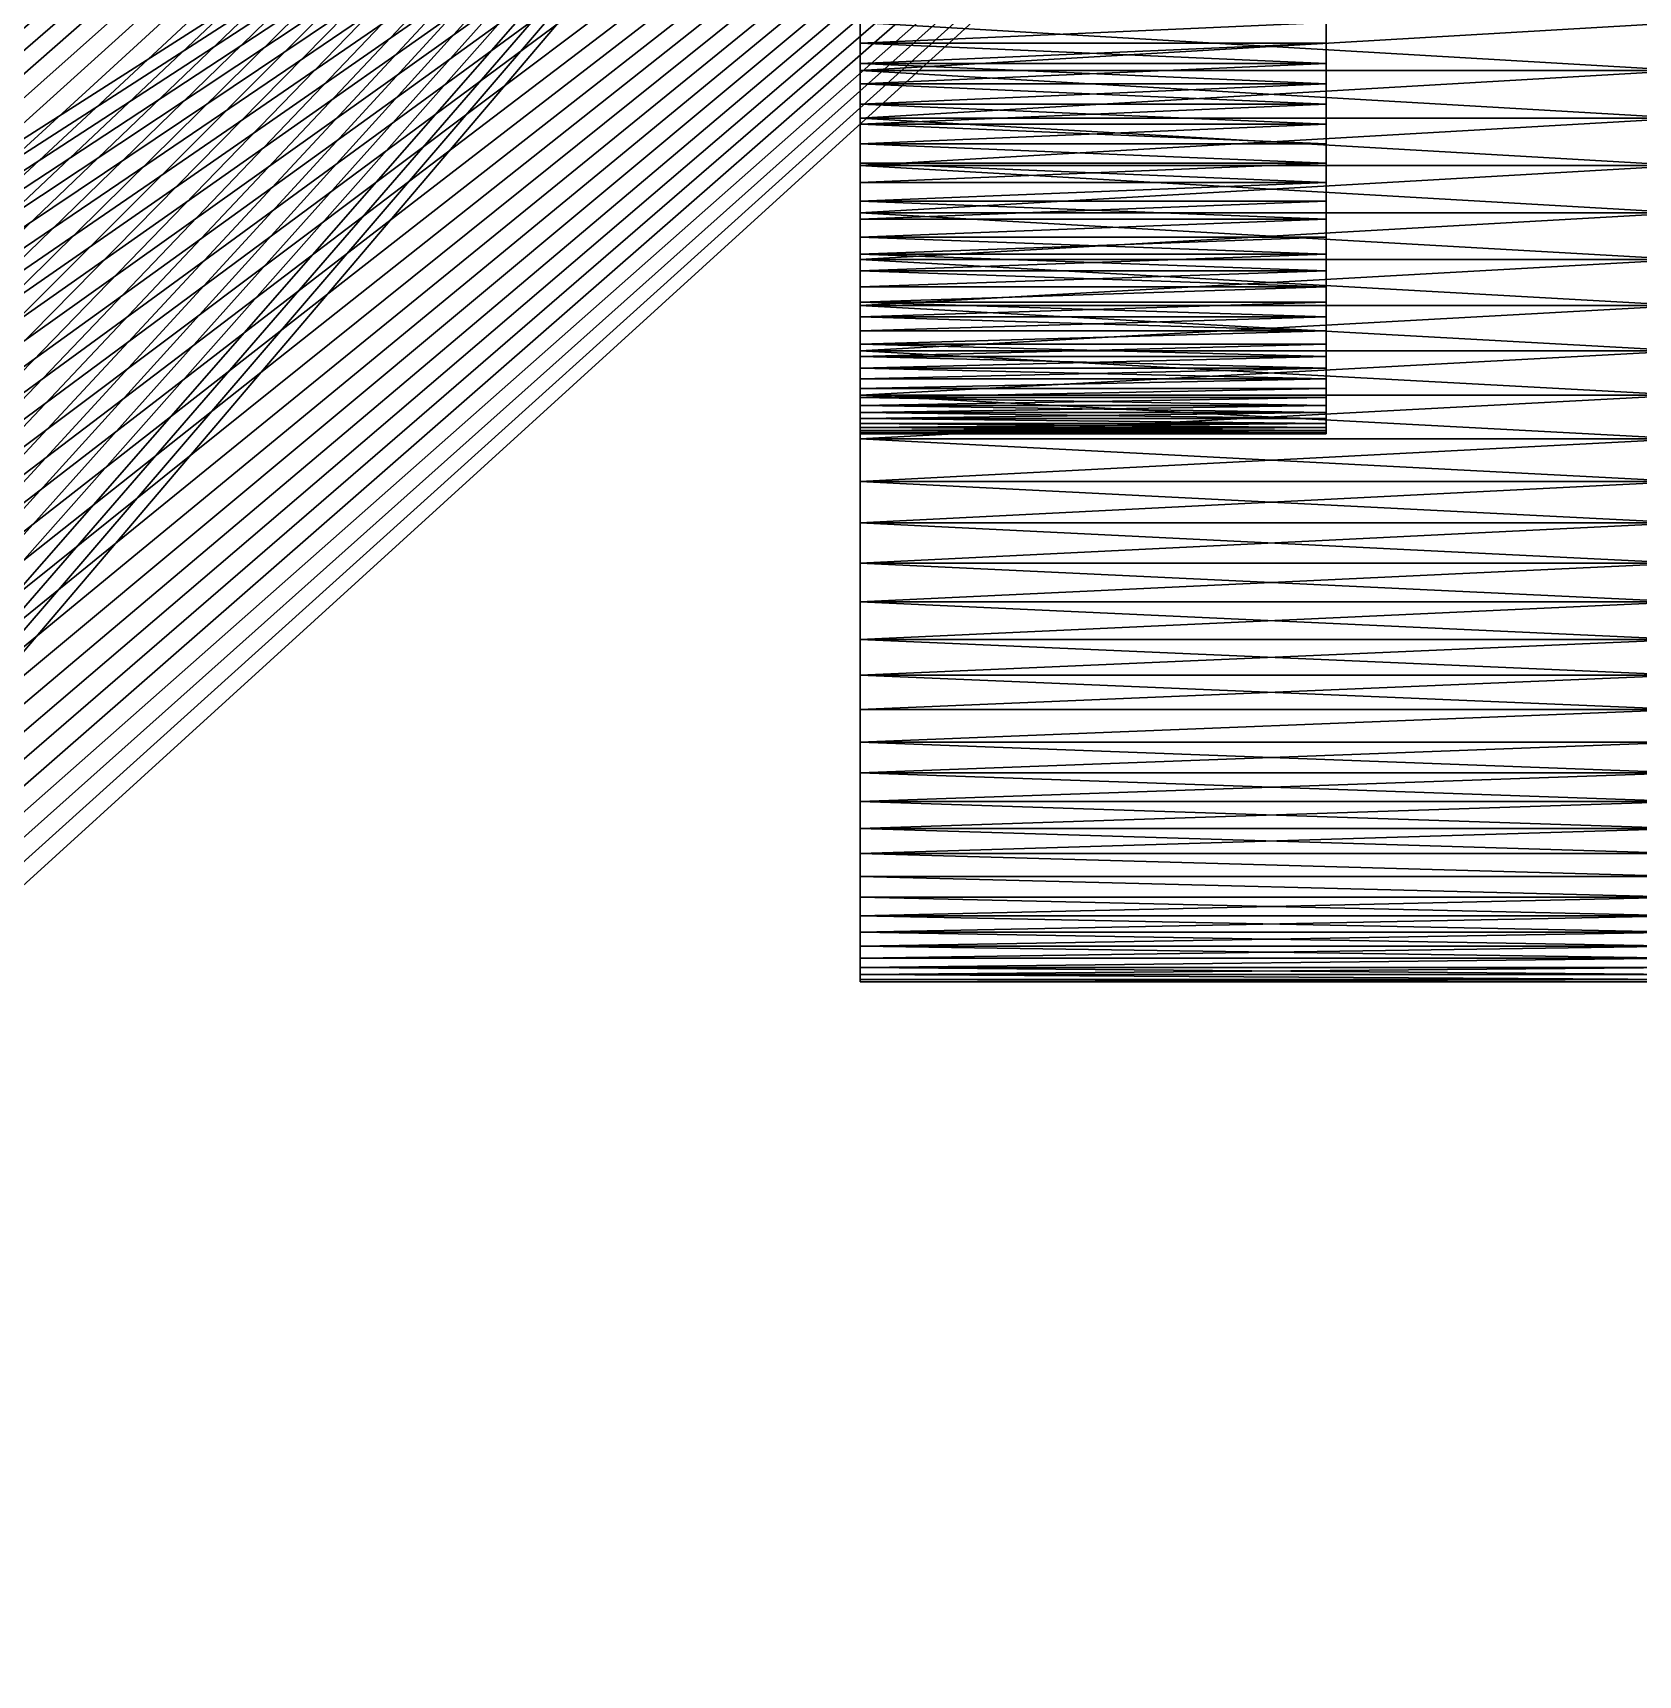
# Model space of a CAD drawing. Header units: millimetres. Extents: x 0 to 520, y -2 to 382.
# Drawn here: x 489.98 to 495.84, y 189.97 to 195.96 of the extents above; entities that cross this region are included whole.
import ezdxf

# ---------------------------------------------------------------- set-up
doc = ezdxf.new("R2010")
doc.units = ezdxf.units.MM

msp = doc.modelspace()

# ---------------------------------------------------------------- linework, layer by layer
at = {"layer": 'BRASS', "color": 52}
for points in [[(509.2, 369.2, 103), (10.8, 369.2, 103), (10.8, 10.8, 103)], [(509.2, 369.2, 103), (10.8, 10.8, 103), (509.2, 10.8, 103)], [(484.6173, 190.3269, 86), (499.5, 359.5, 86), (484.6316, 190.2459, 86)], [(484.6173, 309.6731, 86), (499.5, 359.5, 86), (484.6173, 190.3269, 86)], [(484.6316, 190.2459, 86), (499.5, 359.5, 86), (484.6418, 190.1643, 86)], [(484.6418, 190.1643, 86), (499.5, 359.5, 86), (484.6479, 190.0822, 86)], [(499.5, 359.5, 86), (484.65, 190, 86), (484.6479, 190.0822, 86)], [(499.5, 359.5, 86), (499.5, 20.5, 86), (484.65, 190, 86)], [(484.65, 190, 86), (499.5, 20.5, 86), (484.6479, 189.9178, 86)]]:
    msp.add_3dface(points, dxfattribs=at)
at = {"layer": 'STEEL', "color": 8}
for points in [[(472, 202, 86), (484.724, 192.2388, 86), (500, 202, 86)], [(484.5, 192.25, 83), (472, 202, 83), (497, 202, 83)], [(484.6122, 192.2472, 83), (484.5, 192.25, 83), (497, 202, 83)], [(484.724, 192.2388, 83), (484.6122, 192.2472, 83), (497, 202, 83)], [(484.724, 192.2388, 86), (484.8353, 192.2249, 86), (500, 202, 86)], [(484.8353, 192.2249, 83), (484.724, 192.2388, 83), (497, 202, 83)], [(484.8353, 192.2249, 86), (484.9458, 192.2054, 86), (500, 202, 86)], [(484.9458, 192.2054, 83), (484.8353, 192.2249, 83), (497, 202, 83)], [(484.9458, 192.2054, 86), (485.0552, 192.1804, 86), (500, 202, 86)], [(485.0552, 192.1804, 83), (484.9458, 192.2054, 83), (497, 202, 83)], [(485.0552, 192.1804, 86), (485.1632, 192.15, 86), (500, 202, 86)], [(485.1632, 192.15, 83), (485.0552, 192.1804, 83), (497, 202, 83)], [(485.1632, 192.15, 86), (485.2695, 192.1143, 86), (500, 202, 86)], [(485.2695, 192.1143, 83), (485.1632, 192.15, 83), (497, 202, 83)], [(485.2695, 192.1143, 86), (485.374, 192.0733, 86), (500, 202, 86)], [(485.374, 192.0733, 83), (485.2695, 192.1143, 83), (497, 202, 83)], [(485.374, 192.0733, 86), (485.4762, 192.0272, 86), (500, 202, 86)], [(485.4762, 192.0272, 83), (485.374, 192.0733, 83), (497, 202, 83)], [(485.4762, 192.0272, 86), (485.5761, 191.976, 86), (500, 202, 86)], [(485.5761, 191.976, 83), (485.4762, 192.0272, 83), (497, 202, 83)], [(485.5761, 191.976, 86), (485.6732, 191.9199, 86), (500, 202, 86)], [(485.6732, 191.9199, 83), (485.5761, 191.976, 83), (497, 202, 83)], [(485.6732, 191.9199, 86), (485.7675, 191.859, 86), (500, 202, 86)], [(485.7675, 191.859, 83), (485.6732, 191.9199, 83), (497, 202, 83)], [(485.7675, 191.859, 86), (485.8586, 191.7935, 86), (500, 202, 86)], [(485.8586, 191.7935, 83), (485.7675, 191.859, 83), (497, 202, 83)], [(485.8586, 191.7935, 86), (485.9463, 191.7236, 86), (500, 202, 86)], [(485.9463, 191.7236, 83), (485.8586, 191.7935, 83), (497, 202, 83)], [(485.9463, 191.7236, 86), (486.0304, 191.6494, 86), (500, 202, 86)], [(486.0304, 191.6494, 83), (485.9463, 191.7236, 83), (497, 202, 83)], [(486.0304, 191.6494, 86), (486.1107, 191.571, 86), (500, 202, 86)], [(486.1107, 191.571, 83), (486.0304, 191.6494, 83), (497, 202, 83)], [(486.187, 191.4888, 86), (500, 202, 86), (486.1107, 191.571, 86)], [(497, 202, 83), (486.187, 191.4888, 83), (486.1107, 191.571, 83)], [(486.2591, 191.4029, 86), (500, 202, 86), (486.187, 191.4888, 86)], [(497, 202, 83), (486.2591, 191.4029, 83), (486.187, 191.4888, 83)], [(486.3269, 191.3134, 86), (500, 202, 86), (486.2591, 191.4029, 86)], [(497, 202, 83), (486.3269, 191.3134, 83), (486.2591, 191.4029, 83)], [(486.3901, 191.2207, 86), (500, 202, 86), (486.3269, 191.3134, 86)], [(497, 202, 83), (486.3901, 191.2207, 83), (486.3269, 191.3134, 83)], [(486.4486, 191.125, 86), (500, 202, 86), (486.3901, 191.2207, 86)], [(497, 202, 83), (486.4486, 191.125, 83), (486.3901, 191.2207, 83)], [(486.5022, 191.0265, 86), (500, 202, 86), (486.4486, 191.125, 86)], [(497, 202, 83), (486.5022, 191.0265, 83), (486.4486, 191.125, 83)], [(486.5509, 190.9254, 86), (500, 202, 86), (486.5022, 191.0265, 86)], [(497, 202, 83), (486.5509, 190.9254, 83), (486.5022, 191.0265, 83)], [(486.5945, 190.822, 86), (500, 202, 86), (486.5509, 190.9254, 86)], [(497, 202, 83), (486.5945, 190.822, 83), (486.5509, 190.9254, 83)], [(486.6328, 190.7166, 86), (500, 202, 86), (486.5945, 190.822, 86)], [(497, 202, 83), (486.6328, 190.7166, 83), (486.5945, 190.822, 83)], [(486.6659, 190.6094, 86), (500, 202, 86), (486.6328, 190.7166, 86)], [(497, 202, 83), (486.6659, 190.6094, 83), (486.6328, 190.7166, 83)], [(486.6936, 190.5007, 86), (500, 202, 86), (486.6659, 190.6094, 86)], [(497, 202, 83), (486.6936, 190.5007, 83), (486.6659, 190.6094, 83)], [(486.7158, 190.3907, 86), (500, 202, 86), (486.6936, 190.5007, 86)], [(497, 202, 83), (486.7158, 190.3907, 83), (486.6936, 190.5007, 83)], [(486.7325, 190.2798, 86), (500, 202, 86), (486.7158, 190.3907, 86)], [(497, 202, 83), (486.7325, 190.2798, 83), (486.7158, 190.3907, 83)], [(486.7437, 190.1681, 86), (500, 202, 86), (486.7325, 190.2798, 86)], [(497, 202, 83), (486.7437, 190.1681, 83), (486.7325, 190.2798, 83)], [(486.7493, 190.0561, 86), (500, 202, 86), (486.7437, 190.1681, 86)], [(497, 202, 83), (486.7493, 190.0561, 83), (486.7437, 190.1681, 83)], [(486.7493, 189.9439, 86), (500, 202, 86), (486.7493, 190.0561, 86)], [(486.7493, 189.9439, 86), (500, 178, 86), (500, 202, 86)], [(497, 202, 83), (486.7493, 189.9439, 83), (486.7493, 190.0561, 83)], [(497, 202, 83), (497, 178, 83), (486.7493, 189.9439, 83)], [(494.7, 197.4439, 71.5937), (494.7, 197.299, 71.25), (494.7, 195.155, 70.7606)], [(494.7, 197.4439, 71.5937), (494.7, 194.8753, 71.0075), (494.7, 194.7821, 71.1244)], [(494.7, 197.4439, 71.5937), (494.7, 194.6652, 71.3157), (494.7, 194.6037, 71.452)], [(494.7, 197.4439, 71.5937), (494.7, 194.7821, 71.1244), (494.7, 194.6652, 71.3157)], [(494.7, 197.4439, 71.5937), (494.7, 194.6037, 71.452), (494.7, 194.5376, 71.6662)], [(494.7, 197.4439, 71.5937), (494.7, 195.155, 70.7606), (494.7, 195.0943, 70.8043)], [(494.7, 197.4439, 71.5937), (494.7, 195.0943, 70.8043), (494.7, 195.0358, 70.8509)], [(494.7, 197.4439, 71.5937), (494.7, 195.0358, 70.8509), (494.7, 194.9797, 70.9004)], [(494.7, 197.4439, 71.5937), (494.7, 194.9797, 70.9004), (494.7, 194.9262, 70.9526)], [(494.7, 197.4439, 71.5937), (494.7, 194.9262, 70.9526), (494.7, 194.8753, 71.0075)], [(494.7, 197.4439, 71.5937), (494.7, 194.5376, 71.6662), (494.7, 194.5228, 71.7395)], [(494.7, 197.4439, 71.5937), (494.7, 194.5228, 71.7395), (494.7, 194.5116, 71.8135)], [(494.7, 197.4439, 71.5937), (494.7, 194.5116, 71.8135), (494.7, 194.5042, 71.8879)], [(494.7, 197.299, 72.75), (494.7, 197.4439, 71.5937), (494.7, 194.5042, 71.8879)], [(494.7, 197.299, 71.25), (494.7, 197.1247, 71.0075), (494.7, 195.3492, 70.6485)], [(494.7, 197.299, 71.25), (494.7, 195.3492, 70.6485), (494.7, 195.2178, 70.7201)], [(494.7, 197.299, 71.25), (494.7, 195.2178, 70.7201), (494.7, 195.155, 70.7606)], [(494.7, 197.299, 72.75), (494.7, 194.5042, 71.8879), (494.7, 194.5005, 72.0374)], [(494.7, 197.0738, 73.0474), (494.7, 197.299, 72.75), (494.7, 194.5005, 72.0374)], [(494.7, 197.1247, 71.0075), (494.7, 195.6299, 70.5464), (494.7, 195.4173, 70.6178)], [(494.7, 197.1247, 71.0075), (494.7, 195.4173, 70.6178), (494.7, 195.3492, 70.6485)], [(494.7, 197.1247, 71.0075), (494.7, 197.0203, 70.9004), (494.7, 195.6299, 70.5464)], [(494.7, 197.0738, 73.0474), (494.7, 194.5005, 72.0374), (494.7, 194.5781, 72.4777)], [(494.7, 197.0738, 73.0474), (494.7, 195.5579, 73.4334), (494.7, 196.1494, 73.4925)], [(494.7, 197.0738, 73.0474), (494.7, 194.5781, 72.4777), (494.7, 194.701, 72.75)], [(494.7, 197.0738, 73.0474), (494.7, 194.701, 72.75), (494.7, 195.5579, 73.4334)], [(494.7, 197.0203, 70.9004), (494.7, 196, 70.5), (494.7, 195.9252, 70.5019)], [(494.7, 197.0203, 70.9004), (494.7, 195.9252, 70.5019), (494.7, 195.8506, 70.5075)], [(494.7, 197.0203, 70.9004), (494.7, 195.8506, 70.5075), (494.7, 195.7764, 70.5168)], [(494.7, 197.0203, 70.9004), (494.7, 195.7764, 70.5168), (494.7, 195.7028, 70.5297)], [(494.7, 197.0203, 70.9004), (494.7, 195.7028, 70.5297), (494.7, 195.6299, 70.5464)], [(494.7, 196.1494, 73.4925), (494.7, 195.7764, 73.4832), (494.7, 196, 73.5)], [(494.7, 196.1494, 73.4925), (494.7, 195.5579, 73.4334), (494.7, 195.7764, 73.4832)], [(493, 195.8255, 68.5044), (493, 196, 68.5), (496, 196, 68.5)], [(493, 195.8255, 68.5044), (496, 196, 68.5), (496, 195.8255, 68.5044)], [(493, 196, 75.5), (496, 195.8255, 75.4956), (496, 196, 75.5)], [(493, 196, 75.5), (493, 195.8255, 75.4956), (496, 195.8255, 75.4956)], [(493, 196, 70.5), (493, 195.8255, 68.5044), (493, 195.9252, 70.5019)], [(493, 196, 70.5), (493, 196, 68.5), (493, 195.8255, 68.5044)], [(493, 196, 75.5), (493, 196, 73.5), (493, 195.9252, 73.4981)], [(493, 196, 75.5), (493, 195.9252, 73.4981), (493, 195.8255, 75.4956)], [(493, 196, 70.5), (493, 195.9252, 70.5019), (494.7, 196, 70.5)], [(494.7, 196, 70.5), (493, 195.9252, 70.5019), (494.7, 195.9252, 70.5019)], [(494.7, 195.9252, 73.4981), (493, 195.9252, 73.4981), (494.7, 196, 73.5)], [(493, 195.9252, 73.4981), (493, 196, 73.5), (494.7, 196, 73.5)], [(494.7, 196, 73.5), (494.7, 195.7764, 73.4832), (494.7, 195.9252, 73.4981)], [(493, 195.9252, 70.5019), (493, 195.8255, 68.5044), (493, 195.6515, 68.5174)], [(493, 195.9252, 70.5019), (493, 195.6515, 68.5174), (493, 195.8506, 70.5075)], [(493, 195.8255, 75.4956), (493, 195.9252, 73.4981), (493, 195.8506, 73.4925)], [(493, 195.9252, 70.5019), (493, 195.8506, 70.5075), (494.7, 195.9252, 70.5019)], [(494.7, 195.9252, 70.5019), (493, 195.8506, 70.5075), (494.7, 195.8506, 70.5075)], [(494.7, 195.8506, 73.4925), (493, 195.9252, 73.4981), (494.7, 195.9252, 73.4981)], [(493, 195.8506, 73.4925), (493, 195.9252, 73.4981), (494.7, 195.8506, 73.4925)], [(494.7, 195.9252, 73.4981), (494.7, 195.7764, 73.4832), (494.7, 195.8506, 73.4925)], [(493, 195.8506, 70.5075), (493, 195.4784, 68.5391), (493, 195.7764, 70.5168)], [(493, 195.8506, 70.5075), (493, 195.6515, 68.5174), (493, 195.4784, 68.5391)], [(493, 195.4784, 75.4609), (493, 195.8506, 73.4925), (493, 195.7764, 73.4832)], [(493, 195.6515, 75.4826), (493, 195.8506, 73.4925), (493, 195.4784, 75.4609)], [(493, 195.8255, 75.4956), (493, 195.8506, 73.4925), (493, 195.6515, 75.4826)], [(493, 195.8506, 70.5075), (493, 195.7764, 70.5168), (494.7, 195.8506, 70.5075)], [(494.7, 195.8506, 70.5075), (493, 195.7764, 70.5168), (494.7, 195.7764, 70.5168)], [(493, 195.7764, 73.4832), (493, 195.8506, 73.4925), (494.7, 195.7764, 73.4832)], [(494.7, 195.7764, 73.4832), (493, 195.8506, 73.4925), (494.7, 195.8506, 73.4925)], [(493, 195.6515, 68.5174), (493, 195.8255, 68.5044), (496, 195.8255, 68.5044)], [(493, 195.6515, 68.5174), (496, 195.8255, 68.5044), (496, 195.6515, 68.5174)], [(493, 195.8255, 75.4956), (493, 195.6515, 75.4826), (496, 195.6515, 75.4826)], [(493, 195.8255, 75.4956), (496, 195.6515, 75.4826), (496, 195.8255, 75.4956)], [(493, 195.7764, 70.5168), (493, 195.4784, 68.5391), (493, 195.3065, 68.5694)], [(493, 195.7764, 70.5168), (493, 195.3065, 68.5694), (493, 195.7028, 70.5297)], [(493, 195.4784, 75.4609), (493, 195.7764, 73.4832), (493, 195.7028, 73.4703)], [(493, 195.7764, 70.5168), (493, 195.7028, 70.5297), (494.7, 195.7764, 70.5168)], [(494.7, 195.7764, 70.5168), (493, 195.7028, 70.5297), (494.7, 195.7028, 70.5297)], [(493, 195.7028, 73.4703), (493, 195.7764, 73.4832), (494.7, 195.7028, 73.4703)], [(494.7, 195.7028, 73.4703), (493, 195.7764, 73.4832), (494.7, 195.7764, 73.4832)], [(494.7, 195.7764, 73.4832), (494.7, 195.5579, 73.4334), (494.7, 195.6299, 73.4536)], [(494.7, 195.7764, 73.4832), (494.7, 195.6299, 73.4536), (494.7, 195.7028, 73.4703)], [(493, 195.7028, 70.5297), (493, 195.1363, 68.6082), (493, 195.6299, 70.5464)], [(493, 195.7028, 70.5297), (493, 195.3065, 68.5694), (493, 195.1363, 68.6082)], [(493, 195.3065, 75.4306), (493, 195.7028, 73.4703), (493, 195.6299, 73.4536)], [(493, 195.4784, 75.4609), (493, 195.7028, 73.4703), (493, 195.3065, 75.4306)], [(493, 195.7028, 70.5297), (493, 195.6299, 70.5464), (494.7, 195.7028, 70.5297)], [(494.7, 195.7028, 70.5297), (493, 195.6299, 70.5464), (494.7, 195.6299, 70.5464)], [(493, 195.6299, 73.4536), (493, 195.7028, 73.4703), (494.7, 195.6299, 73.4536)], [(494.7, 195.6299, 73.4536), (493, 195.7028, 73.4703), (494.7, 195.7028, 73.4703)], [(493, 195.4784, 68.5391), (493, 195.6515, 68.5174), (496, 195.6515, 68.5174)], [(493, 195.4784, 68.5391), (496, 195.6515, 68.5174), (496, 195.4784, 68.5391)], [(493, 195.6515, 75.4826), (496, 195.4784, 75.4609), (496, 195.6515, 75.4826)], [(493, 195.6515, 75.4826), (493, 195.4784, 75.4609), (496, 195.4784, 75.4609)], [(493, 195.6299, 70.5464), (493, 195.1363, 68.6082), (493, 194.9684, 68.6555)], [(493, 195.6299, 70.5464), (493, 194.9684, 68.6555), (493, 195.5579, 70.5666)], [(493, 195.1363, 75.3918), (493, 195.6299, 73.4536), (493, 195.5579, 73.4334)], [(493, 195.3065, 75.4306), (493, 195.6299, 73.4536), (493, 195.1363, 75.3918)], [(493, 195.6299, 70.5464), (493, 195.5579, 70.5666), (494.7, 195.6299, 70.5464)], [(494.7, 195.6299, 70.5464), (493, 195.5579, 70.5666), (494.7, 195.5579, 70.5666)], [(493, 195.5579, 73.4334), (493, 195.6299, 73.4536), (494.7, 195.5579, 73.4334)], [(494.7, 195.5579, 73.4334), (493, 195.6299, 73.4536), (494.7, 195.6299, 73.4536)], [(494.7, 195.6299, 70.5464), (494.7, 195.5579, 70.5666), (494.7, 195.487, 70.5905)], [(494.7, 195.6299, 70.5464), (494.7, 195.487, 70.5905), (494.7, 195.4173, 70.6178)], [(493, 195.5579, 70.5666), (493, 194.9684, 68.6555), (493, 194.8029, 68.7111)], [(493, 195.5579, 70.5666), (493, 194.8029, 68.7111), (493, 195.487, 70.5905)], [(493, 194.9684, 75.3445), (493, 195.5579, 73.4334), (493, 195.487, 73.4095)], [(493, 195.1363, 75.3918), (493, 195.5579, 73.4334), (493, 194.9684, 75.3445)], [(494.7, 195.5579, 70.5666), (493, 195.5579, 70.5666), (494.7, 195.487, 70.5905)], [(493, 195.5579, 70.5666), (493, 195.487, 70.5905), (494.7, 195.487, 70.5905)], [(493, 195.487, 73.4095), (493, 195.5579, 73.4334), (494.7, 195.487, 73.4095)], [(494.7, 195.487, 73.4095), (493, 195.5579, 73.4334), (494.7, 195.5579, 73.4334)], [(494.7, 195.5579, 73.4334), (494.7, 195.3492, 73.3515), (494.7, 195.487, 73.4095)], [(494.7, 195.5579, 73.4334), (494.7, 194.701, 72.75), (494.7, 195.3492, 73.3515)], [(493, 195.487, 70.5905), (493, 194.8029, 68.7111), (493, 194.6405, 68.7748)], [(493, 195.487, 70.5905), (493, 194.6405, 68.7748), (493, 195.4173, 70.6178)], [(493, 194.6405, 75.2252), (493, 195.487, 73.4095), (493, 195.4173, 73.3822)], [(493, 194.8029, 75.2889), (493, 195.487, 73.4095), (493, 194.6405, 75.2252)], [(493, 194.9684, 75.3445), (493, 195.487, 73.4095), (493, 194.8029, 75.2889)], [(493, 195.487, 70.5905), (493, 195.4173, 70.6178), (494.7, 195.487, 70.5905)], [(494.7, 195.487, 70.5905), (493, 195.4173, 70.6178), (494.7, 195.4173, 70.6178)], [(493, 195.4173, 73.3822), (493, 195.487, 73.4095), (494.7, 195.4173, 73.3822)], [(494.7, 195.4173, 73.3822), (493, 195.487, 73.4095), (494.7, 195.487, 73.4095)], [(493, 195.3065, 68.5694), (493, 195.4784, 68.5391), (496, 195.4784, 68.5391)], [(493, 195.3065, 68.5694), (496, 195.4784, 68.5391), (496, 195.3065, 68.5694)], [(493, 195.4784, 75.4609), (493, 195.3065, 75.4306), (496, 195.3065, 75.4306)], [(493, 195.4784, 75.4609), (496, 195.3065, 75.4306), (496, 195.4784, 75.4609)], [(494.7, 195.487, 73.4095), (494.7, 195.3492, 73.3515), (494.7, 195.4173, 73.3822)], [(493, 195.4173, 70.6178), (493, 194.6405, 68.7748), (493, 194.4814, 68.8466)], [(493, 195.4173, 70.6178), (493, 194.4814, 68.8466), (493, 195.3492, 70.6485)], [(493, 194.6405, 75.2252), (493, 195.4173, 73.3822), (493, 195.3492, 73.3515)], [(493, 195.4173, 70.6178), (493, 195.3492, 70.6485), (494.7, 195.4173, 70.6178)], [(494.7, 195.4173, 70.6178), (493, 195.3492, 70.6485), (494.7, 195.3492, 70.6485)], [(494.7, 195.3492, 73.3515), (493, 195.3492, 73.3515), (494.7, 195.4173, 73.3822)], [(493, 195.3492, 73.3515), (493, 195.4173, 73.3822), (494.7, 195.4173, 73.3822)], [(493, 195.3492, 70.6485), (493, 194.3261, 68.9262), (493, 195.2826, 70.6827)], [(493, 195.3492, 70.6485), (493, 194.4814, 68.8466), (493, 194.3261, 68.9262)], [(493, 194.3261, 75.0738), (493, 195.3492, 73.3515), (493, 195.2826, 73.3173)], [(493, 194.4814, 75.1534), (493, 195.3492, 73.3515), (493, 194.3261, 75.0738)], [(493, 194.6405, 75.2252), (493, 195.3492, 73.3515), (493, 194.4814, 75.1534)], [(493, 195.3492, 70.6485), (493, 195.2826, 70.6827), (494.7, 195.3492, 70.6485)], [(494.7, 195.3492, 70.6485), (493, 195.2826, 70.6827), (494.7, 195.2826, 70.6827)], [(493, 195.2826, 73.3173), (493, 195.3492, 73.3515), (494.7, 195.2826, 73.3173)], [(494.7, 195.2826, 73.3173), (493, 195.3492, 73.3515), (494.7, 195.3492, 73.3515)], [(493, 195.1363, 68.6082), (493, 195.3065, 68.5694), (496, 195.3065, 68.5694)], [(493, 195.1363, 68.6082), (496, 195.3065, 68.5694), (496, 195.1363, 68.6082)], [(493, 195.3065, 75.4306), (493, 195.1363, 75.3918), (496, 195.1363, 75.3918)], [(493, 195.3065, 75.4306), (496, 195.1363, 75.3918), (496, 195.3065, 75.4306)], [(494.7, 195.3492, 70.6485), (494.7, 195.2826, 70.6827), (494.7, 195.2178, 70.7201)], [(494.7, 195.3492, 73.3515), (494.7, 195.155, 73.2394), (494.7, 195.2178, 73.2799)], [(494.7, 195.3492, 73.3515), (494.7, 195.2178, 73.2799), (494.7, 195.2826, 73.3173)], [(494.7, 195.3492, 73.3515), (494.7, 194.701, 72.75), (494.7, 194.8273, 72.9352)], [(494.7, 195.3492, 73.3515), (494.7, 194.8273, 72.9352), (494.7, 195.155, 73.2394)], [(493, 195.2826, 70.6827), (493, 194.175, 69.0135), (493, 195.2178, 70.7201)], [(493, 195.2826, 70.6827), (493, 194.3261, 68.9262), (493, 194.175, 69.0135)], [(493, 194.3261, 75.0738), (493, 195.2826, 73.3173), (493, 195.2178, 73.2799)], [(493, 195.2826, 70.6827), (493, 195.2178, 70.7201), (494.7, 195.2826, 70.6827)], [(494.7, 195.2826, 70.6827), (493, 195.2178, 70.7201), (494.7, 195.2178, 70.7201)], [(494.7, 195.2178, 73.2799), (493, 195.2178, 73.2799), (494.7, 195.2826, 73.3173)], [(493, 195.2178, 73.2799), (493, 195.2826, 73.3173), (494.7, 195.2826, 73.3173)], [(493, 195.2178, 70.7201), (493, 194.0284, 69.1082), (493, 195.155, 70.7606)], [(493, 195.2178, 70.7201), (493, 194.175, 69.0135), (493, 194.0284, 69.1082)], [(493, 194.175, 74.9865), (493, 195.2178, 73.2799), (493, 195.155, 73.2394)], [(493, 194.3261, 75.0738), (493, 195.2178, 73.2799), (493, 194.175, 74.9865)], [(494.7, 195.2178, 70.7201), (493, 195.155, 70.7606), (494.7, 195.155, 70.7606)], [(493, 195.2178, 70.7201), (493, 195.155, 70.7606), (494.7, 195.2178, 70.7201)], [(493, 195.155, 73.2394), (493, 195.2178, 73.2799), (494.7, 195.155, 73.2394)], [(494.7, 195.155, 73.2394), (493, 195.2178, 73.2799), (494.7, 195.2178, 73.2799)], [(493, 195.155, 70.7606), (493, 194.0284, 69.1082), (493, 195.0943, 70.8043)], [(493, 194.0284, 74.8918), (493, 195.155, 73.2394), (493, 195.0943, 73.1957)], [(493, 194.175, 74.9865), (493, 195.155, 73.2394), (493, 194.0284, 74.8918)], [(494.7, 195.155, 70.7606), (493, 195.0943, 70.8043), (494.7, 195.0943, 70.8043)], [(493, 195.155, 70.7606), (493, 195.0943, 70.8043), (494.7, 195.155, 70.7606)], [(494.7, 195.0943, 73.1957), (493, 195.155, 73.2394), (494.7, 195.155, 73.2394)], [(493, 195.0943, 73.1957), (493, 195.155, 73.2394), (494.7, 195.0943, 73.1957)], [(493, 194.9684, 68.6555), (493, 195.1363, 68.6082), (496, 195.1363, 68.6082)], [(493, 194.9684, 68.6555), (496, 195.1363, 68.6082), (496, 194.9684, 68.6555)], [(493, 195.1363, 75.3918), (493, 194.9684, 75.3445), (496, 194.9684, 75.3445)], [(493, 195.1363, 75.3918), (496, 194.9684, 75.3445), (496, 195.1363, 75.3918)], [(494.7, 195.155, 73.2394), (494.7, 194.8273, 72.9352), (494.7, 194.8753, 72.9925)], [(494.7, 195.155, 73.2394), (494.7, 194.8753, 72.9925), (494.7, 195.0943, 73.1957)], [(493, 195.0943, 70.8043), (493, 193.7502, 69.3188), (493, 195.0358, 70.8509)], [(493, 195.0943, 70.8043), (493, 194.0284, 69.1082), (493, 193.8867, 69.21)], [(493, 195.0943, 70.8043), (493, 193.8867, 69.21), (493, 193.7502, 69.3188)], [(493, 193.8867, 74.79), (493, 195.0943, 73.1957), (493, 195.0358, 73.1491)], [(493, 194.0284, 74.8918), (493, 195.0943, 73.1957), (493, 193.8867, 74.79)], [(494.7, 195.0943, 70.8043), (493, 195.0943, 70.8043), (494.7, 195.0358, 70.8509)], [(493, 195.0943, 70.8043), (493, 195.0358, 70.8509), (494.7, 195.0358, 70.8509)], [(494.7, 195.0358, 73.1491), (493, 195.0358, 73.1491), (494.7, 195.0943, 73.1957)], [(493, 195.0358, 73.1491), (493, 195.0943, 73.1957), (494.7, 195.0943, 73.1957)], [(494.7, 195.0943, 73.1957), (494.7, 194.8753, 72.9925), (494.7, 194.9262, 73.0474)], [(494.7, 195.0943, 73.1957), (494.7, 194.9262, 73.0474), (494.7, 195.0358, 73.1491)], [(493, 195.0358, 70.8509), (493, 193.6194, 69.4343), (493, 194.9797, 70.9004)], [(493, 195.0358, 70.8509), (493, 193.7502, 69.3188), (493, 193.6194, 69.4343)], [(493, 193.7502, 74.6812), (493, 195.0358, 73.1491), (493, 194.9797, 73.0996)], [(493, 193.8867, 74.79), (493, 195.0358, 73.1491), (493, 193.7502, 74.6812)], [(494.7, 195.0358, 70.8509), (493, 194.9797, 70.9004), (494.7, 194.9797, 70.9004)], [(493, 195.0358, 70.8509), (493, 194.9797, 70.9004), (494.7, 195.0358, 70.8509)], [(494.7, 194.9797, 73.0996), (493, 194.9797, 73.0996), (494.7, 195.0358, 73.1491)], [(493, 194.9797, 73.0996), (493, 195.0358, 73.1491), (494.7, 195.0358, 73.1491)], [(494.7, 195.0358, 73.1491), (494.7, 194.9262, 73.0474), (494.7, 194.9797, 73.0996)], [(493, 194.9797, 70.9004), (493, 193.4945, 69.5562), (493, 194.9262, 70.9526)], [(493, 194.9797, 70.9004), (493, 193.6194, 69.4343), (493, 193.4945, 69.5562)], [(493, 194.9797, 73.0996), (493, 194.9262, 73.0474), (493, 193.4945, 74.4438)], [(493, 193.6194, 74.5657), (493, 194.9797, 73.0996), (493, 193.4945, 74.4438)], [(493, 193.7502, 74.6812), (493, 194.9797, 73.0996), (493, 193.6194, 74.5657)], [(494.7, 194.9797, 70.9004), (493, 194.9262, 70.9526), (494.7, 194.9262, 70.9526)], [(493, 194.9797, 70.9004), (493, 194.9262, 70.9526), (494.7, 194.9797, 70.9004)], [(494.7, 194.9262, 73.0474), (493, 194.9797, 73.0996), (494.7, 194.9797, 73.0996)], [(493, 194.9262, 73.0474), (493, 194.9797, 73.0996), (494.7, 194.9262, 73.0474)], [(493, 194.8029, 68.7111), (493, 194.9684, 68.6555), (496, 194.9684, 68.6555)], [(493, 194.8029, 68.7111), (496, 194.9684, 68.6555), (496, 194.8029, 68.7111)], [(493, 194.9684, 75.3445), (493, 194.8029, 75.2889), (496, 194.8029, 75.2889)], [(493, 194.9684, 75.3445), (496, 194.8029, 75.2889), (496, 194.9684, 75.3445)], [(493, 194.8753, 71.0075), (493, 194.9262, 70.9526), (493, 193.4945, 69.5562)], [(493, 194.9262, 73.0474), (493, 193.3758, 74.3159), (493, 193.4945, 74.4438)], [(493, 194.9262, 73.0474), (493, 194.8753, 72.9925), (493, 193.3758, 74.3159)], [(494.7, 194.9262, 70.9526), (493, 194.8753, 71.0075), (494.7, 194.8753, 71.0075)], [(493, 194.9262, 70.9526), (493, 194.8753, 71.0075), (494.7, 194.9262, 70.9526)], [(494.7, 194.8753, 72.9925), (493, 194.9262, 73.0474), (494.7, 194.9262, 73.0474)], [(493, 194.8753, 72.9925), (493, 194.9262, 73.0474), (494.7, 194.8753, 72.9925)], [(493, 194.8753, 71.0075), (493, 193.4945, 69.5562), (493, 193.3758, 69.6841)], [(493, 194.8273, 71.0648), (493, 194.8753, 71.0075), (493, 193.3758, 69.6841)], [(493, 194.8753, 72.9925), (493, 193.2636, 74.1822), (493, 193.3758, 74.3159)], [(493, 194.8753, 72.9925), (493, 194.8273, 72.9352), (493, 193.2636, 74.1822)], [(494.7, 194.8753, 71.0075), (493, 194.8273, 71.0648), (494.7, 194.8273, 71.0648)], [(493, 194.8753, 71.0075), (493, 194.8273, 71.0648), (494.7, 194.8753, 71.0075)], [(494.7, 194.8273, 72.9352), (493, 194.8273, 72.9352), (494.7, 194.8753, 72.9925)], [(493, 194.8273, 72.9352), (493, 194.8753, 72.9925), (494.7, 194.8753, 72.9925)], [(493, 194.8273, 71.0648), (493, 193.3758, 69.6841), (493, 193.2636, 69.8178)], [(493, 194.7821, 71.1244), (493, 194.8273, 71.0648), (493, 193.2636, 69.8178)], [(493, 194.8273, 72.9352), (493, 193.1582, 74.0431), (493, 193.2636, 74.1822)], [(493, 194.8273, 72.9352), (493, 194.7821, 72.8756), (493, 193.1582, 74.0431)], [(494.7, 194.8273, 71.0648), (493, 194.8273, 71.0648), (494.7, 194.7821, 71.1244)], [(493, 194.8273, 71.0648), (493, 194.7821, 71.1244), (494.7, 194.7821, 71.1244)], [(494.7, 194.7821, 72.8756), (493, 194.7821, 72.8756), (494.7, 194.8273, 72.9352)], [(493, 194.7821, 72.8756), (493, 194.8273, 72.9352), (494.7, 194.8273, 72.9352)], [(494.7, 194.7821, 71.1244), (494.7, 194.8753, 71.0075), (494.7, 194.8273, 71.0648)], [(494.7, 194.8273, 72.9352), (494.7, 194.701, 72.75), (494.7, 194.7821, 72.8756)], [(493, 194.6405, 68.7748), (493, 194.8029, 68.7111), (496, 194.8029, 68.7111)], [(493, 194.6405, 68.7748), (496, 194.8029, 68.7111), (496, 194.6405, 68.7748)], [(493, 194.8029, 75.2889), (493, 194.6405, 75.2252), (496, 194.6405, 75.2252)], [(493, 194.8029, 75.2889), (496, 194.6405, 75.2252), (496, 194.8029, 75.2889)], [(493, 194.7821, 71.1244), (493, 193.2636, 69.8178), (493, 193.1582, 69.9569)], [(493, 194.74, 71.1862), (493, 194.7821, 71.1244), (493, 193.1582, 69.9569)], [(493, 194.7821, 72.8756), (493, 194.74, 72.8138), (493, 193.1582, 74.0431)], [(494.7, 194.7821, 71.1244), (493, 194.74, 71.1862), (494.7, 194.74, 71.1862)], [(493, 194.7821, 71.1244), (493, 194.74, 71.1862), (494.7, 194.7821, 71.1244)], [(494.7, 194.74, 72.8138), (493, 194.7821, 72.8756), (494.7, 194.7821, 72.8756)], [(493, 194.74, 72.8138), (493, 194.7821, 72.8756), (494.7, 194.74, 72.8138)], [(494.7, 194.6652, 71.3157), (494.7, 194.7821, 71.1244), (494.7, 194.74, 71.1862)], [(494.7, 194.7821, 72.8756), (494.7, 194.701, 72.75), (494.7, 194.74, 72.8138)], [(493, 194.74, 71.1862), (493, 193.1582, 69.9569), (493, 193.0599, 70.1011)], [(493, 194.701, 71.25), (493, 194.74, 71.1862), (493, 193.0599, 70.1011)], [(493, 194.74, 72.8138), (493, 192.9689, 73.75), (493, 193.0599, 73.8989)], [(493, 194.74, 72.8138), (493, 193.0599, 73.8989), (493, 193.1582, 74.0431)], [(493, 194.74, 72.8138), (493, 194.701, 72.75), (493, 192.9689, 73.75)], [(494.7, 194.74, 71.1862), (493, 194.701, 71.25), (494.7, 194.701, 71.25)], [(493, 194.74, 71.1862), (493, 194.701, 71.25), (494.7, 194.74, 71.1862)], [(494.7, 194.701, 72.75), (493, 194.74, 72.8138), (494.7, 194.74, 72.8138)], [(493, 194.701, 72.75), (493, 194.74, 72.8138), (494.7, 194.701, 72.75)], [(493, 194.701, 71.25), (493, 193.0599, 70.1011), (493, 192.9689, 70.25)], [(493, 194.6652, 71.3157), (493, 194.701, 71.25), (493, 192.9689, 70.25)], [(493, 194.701, 72.75), (493, 192.8854, 73.5967), (493, 192.9689, 73.75)], [(493, 194.701, 72.75), (493, 194.6652, 72.6843), (493, 192.8854, 73.5967)], [(494.7, 194.701, 71.25), (493, 194.6652, 71.3157), (494.7, 194.6652, 71.3157)], [(493, 194.701, 71.25), (493, 194.6652, 71.3157), (494.7, 194.701, 71.25)], [(494.7, 194.6652, 72.6843), (493, 194.6652, 72.6843), (494.7, 194.701, 72.75)], [(493, 194.6652, 72.6843), (493, 194.701, 72.75), (494.7, 194.701, 72.75)], [(494.7, 194.6652, 71.3157), (494.7, 194.74, 71.1862), (494.7, 194.701, 71.25)], [(494.7, 194.701, 72.75), (494.7, 194.5781, 72.4777), (494.7, 194.6037, 72.548)], [(494.7, 194.701, 72.75), (494.7, 194.6037, 72.548), (494.7, 194.6327, 72.6169)], [(494.7, 194.701, 72.75), (494.7, 194.6327, 72.6169), (494.7, 194.6652, 72.6843)], [(493, 194.6652, 71.3157), (493, 192.9689, 70.25), (493, 192.8854, 70.4033)], [(493, 194.6327, 71.3831), (493, 194.6652, 71.3157), (493, 192.8854, 70.4033)], [(493, 194.6652, 72.6843), (493, 192.8097, 73.4395), (493, 192.8854, 73.5967)], [(493, 194.6652, 72.6843), (493, 194.6327, 72.6169), (493, 192.8097, 73.4395)], [(494.7, 194.6652, 71.3157), (493, 194.6327, 71.3831), (494.7, 194.6327, 71.3831)], [(493, 194.6652, 71.3157), (493, 194.6327, 71.3831), (494.7, 194.6652, 71.3157)], [(494.7, 194.6327, 72.6169), (493, 194.6327, 72.6169), (494.7, 194.6652, 72.6843)], [(493, 194.6327, 72.6169), (493, 194.6652, 72.6843), (494.7, 194.6652, 72.6843)], [(493, 194.4814, 68.8466), (493, 194.6405, 68.7748), (496, 194.6405, 68.7748)], [(493, 194.4814, 68.8466), (496, 194.6405, 68.7748), (496, 194.4814, 68.8466)], [(493, 194.6405, 75.2252), (493, 194.4814, 75.1534), (496, 194.4814, 75.1534)], [(493, 194.6405, 75.2252), (496, 194.4814, 75.1534), (496, 194.6405, 75.2252)], [(494.7, 194.6037, 71.452), (494.7, 194.6652, 71.3157), (494.7, 194.6327, 71.3831)], [(493, 194.6327, 71.3831), (493, 192.8854, 70.4033), (493, 192.8097, 70.5605)], [(493, 194.6037, 71.452), (493, 194.6327, 71.3831), (493, 192.8097, 70.5605)], [(493, 194.6327, 72.6169), (493, 192.7419, 73.2787), (493, 192.8097, 73.4395)], [(493, 194.6327, 72.6169), (493, 194.6037, 72.548), (493, 192.7419, 73.2787)], [(494.7, 194.6327, 71.3831), (493, 194.6037, 71.452), (494.7, 194.6037, 71.452)], [(493, 194.6327, 71.3831), (493, 194.6037, 71.452), (494.7, 194.6327, 71.3831)], [(494.7, 194.6037, 72.548), (493, 194.6327, 72.6169), (494.7, 194.6327, 72.6169)], [(493, 194.6037, 72.548), (493, 194.6327, 72.6169), (494.7, 194.6037, 72.548)], [(493, 194.6037, 71.452), (493, 192.8097, 70.5605), (493, 192.7419, 70.7213)], [(493, 194.6037, 71.452), (493, 192.7419, 70.7213), (493, 192.6823, 70.8853)], [(493, 194.5781, 71.5223), (493, 194.6037, 71.452), (493, 192.6823, 70.8853)], [(493, 194.6037, 72.548), (493, 192.6823, 73.1147), (493, 192.7419, 73.2787)], [(493, 194.6037, 72.548), (493, 194.5781, 72.4777), (493, 192.6823, 73.1147)], [(494.7, 194.6037, 71.452), (493, 194.6037, 71.452), (494.7, 194.5781, 71.5223)], [(493, 194.6037, 71.452), (493, 194.5781, 71.5223), (494.7, 194.5781, 71.5223)], [(494.7, 194.5781, 72.4777), (493, 194.5781, 72.4777), (494.7, 194.6037, 72.548)], [(493, 194.5781, 72.4777), (493, 194.6037, 72.548), (494.7, 194.6037, 72.548)], [(493, 194.5561, 71.5937), (493, 194.5781, 71.5223), (493, 192.6823, 70.8853)], [(493, 194.5781, 72.4777), (493, 194.5561, 72.4063), (493, 192.6823, 73.1147)], [(493, 194.5781, 71.5223), (493, 194.5561, 71.5937), (494.7, 194.5781, 71.5223)], [(494.7, 194.5781, 71.5223), (493, 194.5561, 71.5937), (494.7, 194.5561, 71.5937)], [(494.7, 194.5561, 72.4063), (493, 194.5781, 72.4777), (494.7, 194.5781, 72.4777)], [(493, 194.5561, 72.4063), (493, 194.5781, 72.4777), (494.7, 194.5561, 72.4063)], [(494.7, 194.5561, 71.5937), (494.7, 194.6037, 71.452), (494.7, 194.5781, 71.5223)], [(494.7, 194.5376, 71.6662), (494.7, 194.6037, 71.452), (494.7, 194.5561, 71.5937)], [(494.7, 194.5781, 72.4777), (494.7, 194.5005, 72.0374), (494.7, 194.5116, 72.1865)], [(494.7, 194.5781, 72.4777), (494.7, 194.5228, 72.2605), (494.7, 194.5561, 72.4063)], [(494.7, 194.5781, 72.4777), (494.7, 194.5116, 72.1865), (494.7, 194.5228, 72.2605)], [(493, 194.5561, 71.5937), (493, 192.6823, 70.8853), (493, 192.6308, 71.0521)], [(493, 194.5376, 71.6662), (493, 194.5561, 71.5937), (493, 192.6308, 71.0521)], [(493, 194.5561, 72.4063), (493, 192.6308, 72.9479), (493, 192.6823, 73.1147)], [(493, 194.5561, 72.4063), (493, 194.5376, 72.3338), (493, 192.6308, 72.9479)], [(494.7, 194.5561, 71.5937), (493, 194.5561, 71.5937), (494.7, 194.5376, 71.6662)], [(493, 194.5561, 71.5937), (493, 194.5376, 71.6662), (494.7, 194.5376, 71.6662)], [(494.7, 194.5376, 72.3338), (493, 194.5561, 72.4063), (494.7, 194.5561, 72.4063)], [(493, 194.5376, 72.3338), (493, 194.5561, 72.4063), (494.7, 194.5376, 72.3338)], [(493, 194.5376, 71.6662), (493, 192.6308, 71.0521), (493, 192.5878, 71.2212)], [(493, 194.5376, 71.6662), (493, 192.5878, 71.2212), (493, 192.5532, 71.3922)], [(493, 194.5228, 71.7395), (493, 194.5376, 71.6662), (493, 192.5532, 71.3922)], [(493, 194.5376, 72.3338), (493, 194.5228, 72.2605), (493, 192.5532, 72.6078)], [(493, 194.5376, 72.3338), (493, 192.5532, 72.6078), (493, 192.5878, 72.7788)], [(493, 194.5376, 72.3338), (493, 192.5878, 72.7788), (493, 192.6308, 72.9479)], [(493, 194.5376, 71.6662), (493, 194.5228, 71.7395), (494.7, 194.5376, 71.6662)], [(494.7, 194.5376, 71.6662), (493, 194.5228, 71.7395), (494.7, 194.5228, 71.7395)], [(494.7, 194.5228, 72.2605), (493, 194.5376, 72.3338), (494.7, 194.5376, 72.3338)], [(493, 194.5228, 72.2605), (493, 194.5376, 72.3338), (494.7, 194.5228, 72.2605)], [(493, 194.5116, 71.8135), (493, 194.5228, 71.7395), (493, 192.5532, 71.3922)], [(493, 194.5228, 72.2605), (493, 192.5272, 72.4352), (493, 192.5532, 72.6078)], [(493, 194.5228, 72.2605), (493, 194.5116, 72.1865), (493, 192.5272, 72.4352)], [(494.7, 194.5228, 71.7395), (493, 194.5116, 71.8135), (494.7, 194.5116, 71.8135)], [(493, 194.5228, 71.7395), (493, 194.5116, 71.8135), (494.7, 194.5228, 71.7395)], [(494.7, 194.5116, 72.1865), (493, 194.5228, 72.2605), (494.7, 194.5228, 72.2605)], [(493, 194.5116, 72.1865), (493, 194.5228, 72.2605), (494.7, 194.5116, 72.1865)], [(494.7, 194.5561, 72.4063), (494.7, 194.5228, 72.2605), (494.7, 194.5376, 72.3338)], [(493, 194.5116, 71.8135), (493, 192.5532, 71.3922), (493, 192.5272, 71.5648)], [(493, 194.5042, 71.8879), (493, 194.5116, 71.8135), (493, 192.5272, 71.5648)], [(493, 194.5116, 72.1865), (493, 194.5042, 72.1121), (493, 192.5098, 72.2616)], [(493, 194.5116, 72.1865), (493, 192.5098, 72.2616), (493, 192.5272, 72.4352)], [(494.7, 194.5116, 71.8135), (493, 194.5042, 71.8879), (494.7, 194.5042, 71.8879)], [(493, 194.5116, 71.8135), (493, 194.5042, 71.8879), (494.7, 194.5116, 71.8135)], [(494.7, 194.5042, 72.1121), (493, 194.5116, 72.1865), (494.7, 194.5116, 72.1865)], [(493, 194.5042, 72.1121), (493, 194.5116, 72.1865), (494.7, 194.5042, 72.1121)], [(493, 194.5042, 71.8879), (493, 192.5272, 71.5648), (493, 192.5098, 71.7384)], [(493, 194.5005, 71.9626), (493, 194.5042, 71.8879), (493, 192.5098, 71.7384)], [(493, 194.5042, 72.1121), (493, 194.5005, 72.0374), (493, 192.5011, 72.0873)], [(493, 194.5042, 72.1121), (493, 192.5011, 72.0873), (493, 192.5098, 72.2616)], [(494.7, 194.5042, 71.8879), (493, 194.5005, 71.9626), (494.7, 194.5005, 71.9626)], [(493, 194.5042, 71.8879), (493, 194.5005, 71.9626), (494.7, 194.5042, 71.8879)], [(494.7, 194.5005, 72.0374), (493, 194.5042, 72.1121), (494.7, 194.5042, 72.1121)], [(493, 194.5005, 72.0374), (493, 194.5042, 72.1121), (494.7, 194.5005, 72.0374)], [(493, 194.5005, 71.9626), (493, 192.5098, 71.7384), (493, 192.5011, 71.9127)], [(493, 194.5005, 72.0374), (493, 194.5005, 71.9626), (493, 192.5011, 71.9127)], [(493, 194.5005, 72.0374), (493, 192.5011, 71.9127), (493, 192.5011, 72.0873)], [(494.7, 194.5005, 71.9626), (493, 194.5005, 72.0374), (494.7, 194.5005, 72.0374)], [(493, 194.5005, 71.9626), (493, 194.5005, 72.0374), (494.7, 194.5005, 71.9626)], [(493, 194.3261, 68.9262), (493, 194.4814, 68.8466), (496, 194.4814, 68.8466)], [(493, 194.3261, 68.9262), (496, 194.4814, 68.8466), (496, 194.3261, 68.9262)], [(493, 194.4814, 75.1534), (493, 194.3261, 75.0738), (496, 194.3261, 75.0738)], [(493, 194.4814, 75.1534), (496, 194.3261, 75.0738), (496, 194.4814, 75.1534)], [(494.7, 194.5116, 72.1865), (494.7, 194.5005, 72.0374), (494.7, 194.5042, 72.1121)], [(494.7, 194.5005, 72.0374), (494.7, 194.5042, 71.8879), (494.7, 194.5005, 71.9626)], [(493, 194.175, 69.0135), (493, 194.3261, 68.9262), (496, 194.3261, 68.9262)], [(493, 194.175, 69.0135), (496, 194.3261, 68.9262), (496, 194.175, 69.0135)], [(493, 194.3261, 75.0738), (493, 194.175, 74.9865), (496, 194.175, 74.9865)], [(493, 194.3261, 75.0738), (496, 194.175, 74.9865), (496, 194.3261, 75.0738)], [(493, 194.0284, 69.1082), (496, 194.175, 69.0135), (496, 194.0284, 69.1082)], [(493, 194.0284, 69.1082), (493, 194.175, 69.0135), (496, 194.175, 69.0135)], [(493, 194.175, 74.9865), (493, 194.0284, 74.8918), (496, 194.0284, 74.8918)], [(493, 194.175, 74.9865), (496, 194.0284, 74.8918), (496, 194.175, 74.9865)], [(493, 193.8867, 69.21), (496, 194.0284, 69.1082), (496, 193.8867, 69.21)], [(493, 193.8867, 69.21), (493, 194.0284, 69.1082), (496, 194.0284, 69.1082)], [(493, 194.0284, 74.8918), (493, 193.8867, 74.79), (496, 193.8867, 74.79)], [(493, 194.0284, 74.8918), (496, 193.8867, 74.79), (496, 194.0284, 74.8918)], [(493, 193.7502, 69.3188), (496, 193.8867, 69.21), (496, 193.7502, 69.3188)], [(493, 193.7502, 69.3188), (493, 193.8867, 69.21), (496, 193.8867, 69.21)], [(493, 193.8867, 74.79), (493, 193.7502, 74.6812), (496, 193.7502, 74.6812)], [(493, 193.8867, 74.79), (496, 193.7502, 74.6812), (496, 193.8867, 74.79)], [(493, 193.6194, 69.4343), (496, 193.7502, 69.3188), (496, 193.6194, 69.4343)], [(493, 193.6194, 69.4343), (493, 193.7502, 69.3188), (496, 193.7502, 69.3188)], [(493, 193.7502, 74.6812), (493, 193.6194, 74.5657), (496, 193.6194, 74.5657)], [(493, 193.7502, 74.6812), (496, 193.6194, 74.5657), (496, 193.7502, 74.6812)], [(493, 193.4945, 69.5562), (496, 193.6194, 69.4343), (496, 193.4945, 69.5562)], [(493, 193.4945, 69.5562), (493, 193.6194, 69.4343), (496, 193.6194, 69.4343)], [(493, 193.6194, 74.5657), (496, 193.4945, 74.4438), (496, 193.6194, 74.5657)], [(493, 193.6194, 74.5657), (493, 193.4945, 74.4438), (496, 193.4945, 74.4438)], [(493, 193.3758, 69.6841), (496, 193.4945, 69.5562), (496, 193.3758, 69.6841)], [(493, 193.3758, 69.6841), (493, 193.4945, 69.5562), (496, 193.4945, 69.5562)], [(493, 193.3758, 74.3159), (496, 193.3758, 74.3159), (496, 193.4945, 74.4438)], [(493, 193.4945, 74.4438), (493, 193.3758, 74.3159), (496, 193.4945, 74.4438)], [(493, 193.2636, 69.8178), (496, 193.3758, 69.6841), (496, 193.2636, 69.8178)], [(493, 193.2636, 69.8178), (493, 193.3758, 69.6841), (496, 193.3758, 69.6841)], [(493, 193.3758, 74.3159), (496, 193.2636, 74.1822), (496, 193.3758, 74.3159)], [(493, 193.3758, 74.3159), (493, 193.2636, 74.1822), (496, 193.2636, 74.1822)], [(493, 193.2636, 69.8178), (496, 193.2636, 69.8178), (496, 193.1582, 69.9569)], [(493, 193.1582, 69.9569), (493, 193.2636, 69.8178), (496, 193.1582, 69.9569)], [(493, 193.1582, 74.0431), (496, 193.1582, 74.0431), (496, 193.2636, 74.1822)], [(493, 193.2636, 74.1822), (493, 193.1582, 74.0431), (496, 193.2636, 74.1822)], [(493, 193.0599, 70.1011), (496, 193.1582, 69.9569), (496, 193.0599, 70.1011)], [(493, 193.0599, 70.1011), (493, 193.1582, 69.9569), (496, 193.1582, 69.9569)], [(493, 193.1582, 74.0431), (496, 193.0599, 73.8989), (496, 193.1582, 74.0431)], [(493, 193.1582, 74.0431), (493, 193.0599, 73.8989), (496, 193.0599, 73.8989)], [(493, 192.9689, 70.25), (496, 193.0599, 70.1011), (496, 192.9689, 70.25)], [(493, 192.9689, 70.25), (493, 193.0599, 70.1011), (496, 193.0599, 70.1011)], [(493, 193.0599, 73.8989), (496, 192.9689, 73.75), (496, 193.0599, 73.8989)], [(493, 193.0599, 73.8989), (493, 192.9689, 73.75), (496, 192.9689, 73.75)], [(493, 192.9689, 70.25), (496, 192.9689, 70.25), (496, 192.8854, 70.4033)], [(493, 192.8854, 70.4033), (493, 192.9689, 70.25), (496, 192.8854, 70.4033)], [(493, 192.9689, 73.75), (496, 192.8854, 73.5967), (496, 192.9689, 73.75)], [(493, 192.9689, 73.75), (493, 192.8854, 73.5967), (496, 192.8854, 73.5967)], [(493, 192.8854, 70.4033), (496, 192.8854, 70.4033), (496, 192.8097, 70.5605)], [(493, 192.8097, 70.5605), (493, 192.8854, 70.4033), (496, 192.8097, 70.5605)], [(493, 192.8854, 73.5967), (496, 192.8097, 73.4395), (496, 192.8854, 73.5967)], [(493, 192.8854, 73.5967), (493, 192.8097, 73.4395), (496, 192.8097, 73.4395)], [(493, 192.7419, 70.7213), (496, 192.8097, 70.5605), (496, 192.7419, 70.7213)], [(493, 192.7419, 70.7213), (493, 192.8097, 70.5605), (496, 192.8097, 70.5605)], [(493, 192.8097, 73.4395), (496, 192.7419, 73.2787), (496, 192.8097, 73.4395)], [(493, 192.8097, 73.4395), (493, 192.7419, 73.2787), (496, 192.7419, 73.2787)], [(493, 192.6823, 70.8853), (493, 192.7419, 70.7213), (496, 192.7419, 70.7213)], [(493, 192.6823, 70.8853), (496, 192.7419, 70.7213), (496, 192.6823, 70.8853)], [(493, 192.7419, 73.2787), (496, 192.6823, 73.1147), (496, 192.7419, 73.2787)], [(493, 192.7419, 73.2787), (493, 192.6823, 73.1147), (496, 192.6823, 73.1147)], [(493, 192.6308, 71.0521), (493, 192.6823, 70.8853), (496, 192.6823, 70.8853)], [(493, 192.6308, 71.0521), (496, 192.6823, 70.8853), (496, 192.6308, 71.0521)], [(493, 192.6823, 73.1147), (496, 192.6308, 72.9479), (496, 192.6823, 73.1147)], [(493, 192.6823, 73.1147), (493, 192.6308, 72.9479), (496, 192.6308, 72.9479)], [(493, 192.5878, 71.2212), (493, 192.6308, 71.0521), (496, 192.6308, 71.0521)], [(493, 192.5878, 71.2212), (496, 192.6308, 71.0521), (496, 192.5878, 71.2212)], [(493, 192.6308, 72.9479), (496, 192.5878, 72.7788), (496, 192.6308, 72.9479)], [(493, 192.6308, 72.9479), (493, 192.5878, 72.7788), (496, 192.5878, 72.7788)], [(493, 192.5532, 71.3922), (493, 192.5878, 71.2212), (496, 192.5878, 71.2212)], [(493, 192.5532, 71.3922), (496, 192.5878, 71.2212), (496, 192.5532, 71.3922)], [(493, 192.5532, 72.6078), (496, 192.5532, 72.6078), (496, 192.5878, 72.7788)], [(493, 192.5878, 72.7788), (493, 192.5532, 72.6078), (496, 192.5878, 72.7788)], [(493, 192.5272, 71.5648), (496, 192.5532, 71.3922), (496, 192.5272, 71.5648)], [(493, 192.5272, 71.5648), (493, 192.5532, 71.3922), (496, 192.5532, 71.3922)], [(493, 192.5532, 72.6078), (496, 192.5272, 72.4352), (496, 192.5532, 72.6078)], [(493, 192.5532, 72.6078), (493, 192.5272, 72.4352), (496, 192.5272, 72.4352)], [(493, 192.5272, 71.5648), (496, 192.5272, 71.5648), (496, 192.5098, 71.7384)], [(493, 192.5098, 71.7384), (493, 192.5272, 71.5648), (496, 192.5098, 71.7384)], [(493, 192.5272, 72.4352), (496, 192.5098, 72.2616), (496, 192.5272, 72.4352)], [(493, 192.5272, 72.4352), (493, 192.5098, 72.2616), (496, 192.5098, 72.2616)], [(493, 192.5098, 71.7384), (496, 192.5098, 71.7384), (496, 192.5011, 71.9127)], [(493, 192.5011, 71.9127), (493, 192.5098, 71.7384), (496, 192.5011, 71.9127)], [(493, 192.5098, 72.2616), (496, 192.5011, 72.0873), (496, 192.5098, 72.2616)], [(493, 192.5098, 72.2616), (493, 192.5011, 72.0873), (496, 192.5011, 72.0873)], [(493, 192.5011, 72.0873), (496, 192.5011, 71.9127), (496, 192.5011, 72.0873)], [(493, 192.5011, 72.0873), (493, 192.5011, 71.9127), (496, 192.5011, 71.9127)]]:
    msp.add_3dface(points, dxfattribs=at)

doc.saveas('drawing.dxf')
